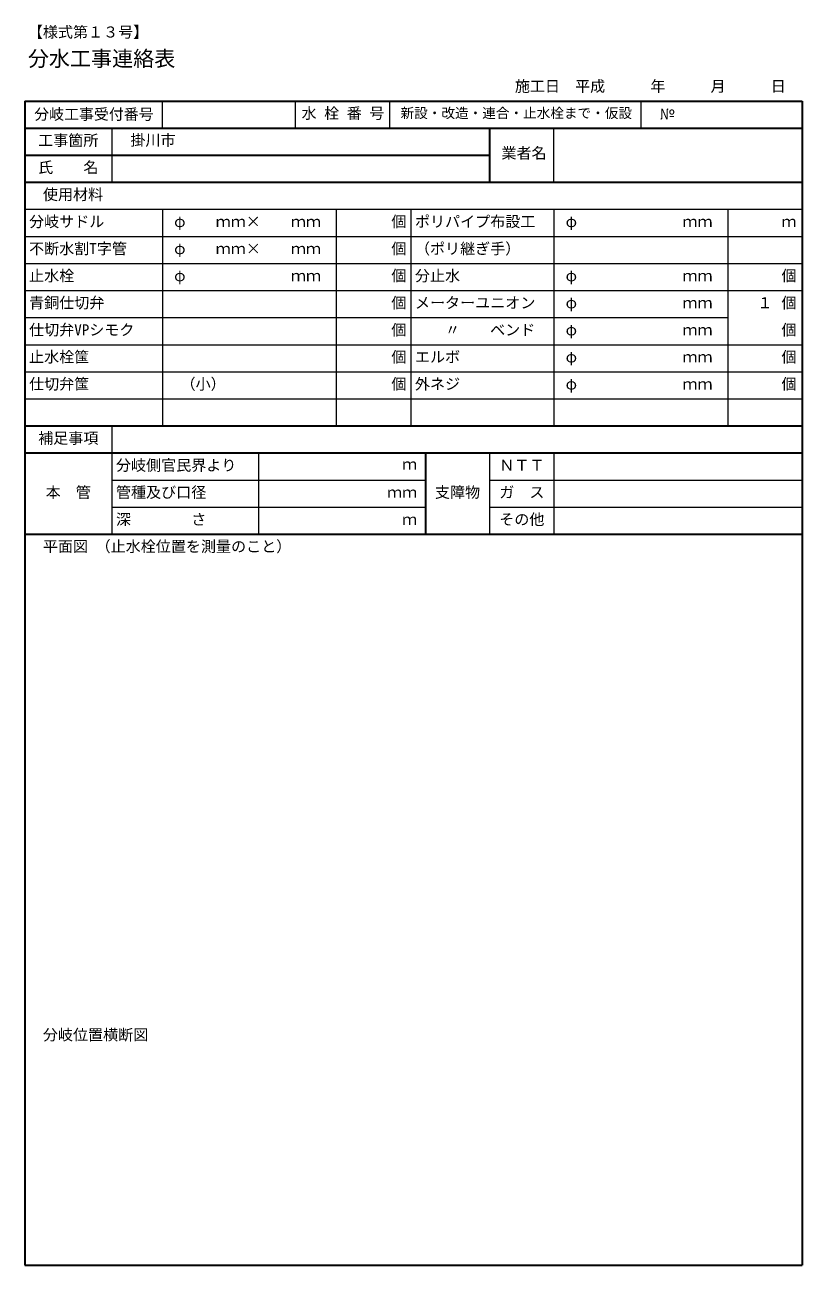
# Model space of a CAD drawing. Units: millimetres, scale not verified. Extents: x -5158 to 5123, y -8149 to 8259.
import ezdxf
from ezdxf.enums import TextEntityAlignment as Align

# ---------------------------------------------------------------- set-up
doc = ezdxf.new("R2010")
doc.units = ezdxf.units.MM
doc.header["$LTSCALE"] = 60
doc.layers.add('0-1', color=7, linetype='Continuous', lineweight=18)
doc.layers.add('1-0', color=7, linetype='Continuous', lineweight=9)
doc.styles.add('ＤＦ平成ゴシック体W5', font='')
doc.styles.add('ＭＳ 明朝', font='')
doc.styles.get('ＤＦ平成ゴシック体W5').set_extended_font_data('ＤＦ平成ゴシック体W5')
doc.styles.get('ＭＳ 明朝').set_extended_font_data('MS Mincho')

msp = doc.modelspace()

# ---------------------------------------------------------------- linework, layer by layer
at = {"layer": '0-1', "lineweight": 35}
for p, q in [((-5158.38, 7251.22), (5123.23, 7251.22)), ((-5158.38, 7251.22), (-5158.38, -8148.81)), ((5123.23, 7251.22), (5123.23, -8148.81)), ((989.7, 6893.08), (989.7, 6176.8)), ((-5158.38, 6534.94), (989.7, 6534.94)), ((-5158.38, 6176.8), (5123.23, 6176.8)), ((-5158.38, 2953.54), (5123.23, 2953.54)), ((-5158.38, 2595.4), (5123.23, 2595.4)), ((139.11, 2595.4), (139.11, 1520.98)), ((-5158.38, 1520.98), (5123.23, 1520.98)), ((-5158.38, -8148.81), (5123.23, -8148.81))]:
    msp.add_line(p, q, dxfattribs=at)
at = {"layer": '0-1'}
for p, q in [((2989.31, 7251.22), (2989.31, 6893.08)), ((-4009.34, 6893.08), (-4009.34, 6176.8)), ((-5158.38, 5818.66), (5123.23, 5818.66)), ((-3337.83, 5818.66), (-3337.83, 2953.54)), ((-1039.76, 5818.66), (-1039.76, 2953.54)), ((-54.88, 5818.66), (-54.88, 2953.54)), ((1840.28, 5818.66), (1840.28, 2953.54)), ((4138.35, 5818.66), (4138.35, 2953.54)), ((-5158.38, 5102.38), (5123.23, 5102.38)), ((-5158.38, 4027.96), (5123.23, 4027.96)), ((-5158.38, 3669.82), (5123.23, 3669.82)), ((-5158.38, 3311.68), (5123.23, 3311.68)), ((-4009.34, 2953.54), (-4009.34, 1520.98)), ((-2069.42, 2595.4), (-2069.42, 1520.98)), ((989.7, 2595.4), (989.7, 1520.98)), ((1840.28, 2595.4), (1840.28, 1520.98)), ((989.7, 2237.26), (5123.23, 2237.26)), ((-4009.34, 1879.12), (139.11, 1879.12)), ((989.7, 1879.12), (5123.23, 1879.12))]:
    msp.add_line(p, q, dxfattribs=at)
at = {"layer": '0-1', "lineweight": 35}
for points in [[(-5158.38, 6893.08), (-4009.34, 6893.08), (989.7, 6893.08)], [(989.7, 6893.08), (2989.31, 6893.08), (3427.29, 6893.08), (5123.23, 6893.08)]]:
    msp.add_lwpolyline(points, dxfattribs=at)
at = {"layer": '0-1'}
for points in [[(-5158.38, 5460.52), (-1039.76, 5460.52), (-54.88, 5460.52), (4138.35, 5460.52), (5123.23, 5460.52)], [(-5158.38, 4744.24), (-3337.83, 4744.24), (-1039.76, 4744.24), (5123.23, 4744.24)], [(-5158.38, 4386.1), (1840.28, 4386.1), (4138.35, 4386.1)], [(-4009.34, 2237.26), (-2069.42, 2237.26), (139.11, 2237.26)]]:
    msp.add_lwpolyline(points, dxfattribs=at)
at = {"layer": '1-0'}
for p, q in [((-3337.83, 6893.08), (-3337.83, 7251.22)), ((-1576.38, 6893.08), (-1576.38, 7251.22)), ((-336.65, 7251.22), (-336.65, 6893.08)), ((1840.28, 6176.8), (1840.28, 6893.08))]:
    msp.add_line(p, q, dxfattribs=at)

# ---------------------------------------------------------------- texts
at = {"layer": '0-1', "style": 'ＭＳ 明朝'}
for s, height, p in [('【様式第１３号】', 146, (-5118.58, 8047.09)), ('分水工事連絡表', 204.3, (-5118.58, 7649.15)), ('施工日\u3000平成\u3000\u3000\u3000年\u3000\u3000\u3000月\u3000\u3000\u3000日\u3000', 146, (1322.97, 7330.81)), ('分岐工事受付番号', 144.7, (-5033.6, 6960.7)), ('水 栓 番 号', 146, (-1498.21, 6972.67)), ('新設・改造・連合・止水栓まで・仮設', 132, (-188.43, 6986.29)), ('\u3000№', 146, (3038.53, 6964.56)), ('工事箇所', 146, (-4981.73, 6614.53)), ('\u3000掛川市', 146, (-3960.86, 6617.42)), ('業者名', 146, (1145.35, 6445.78)), ('氏\u3000\u3000名', 146, (-4981.79, 6256.38)), ('\u3000使用材料', 146, (-5118.58, 5898.24)), ('分岐サドル', 146, (-5101.98, 5540.1)), ('個', 146, (-311.05, 5540.1)), ('ポリパイプ布設工', 146, (1.52, 5540.1)), ('φ\u3000\u3000ｍｍ×\u3000\u3000ｍｍ', 146, (-3183.51, 5540.1)), ('φ\u3000\u3000\u3000\u3000\u3000\u3000\u3000ｍｍ', 146, (1994.67, 5540.1)), ('ｍ', 146, (4849.65, 5540.1)), ('不断水割T字管', 146, (-5101.98, 5181.96)), ('φ\u3000\u3000ｍｍ×\u3000\u3000ｍｍ', 146, (-3183.51, 5181.96)), ('個', 146, (-311.05, 5181.96)), ('（ポリ継ぎ手）', 146, (1.52, 5181.96)), ('止水栓', 146, (-5101.98, 4823.82)), ('φ\u3000\u3000\u3000\u3000\u3000\u3000\u3000ｍｍ', 146, (-3183.44, 4823.82)), ('個', 146, (-311.05, 4823.82)), ('分止水', 146, (1.52, 4823.82)), ('φ\u3000\u3000\u3000\u3000\u3000\u3000\u3000ｍｍ', 146, (1994.67, 4823.82)), ('個', 146, (4849.65, 4823.82)), ('青銅仕切弁', 146, (-5101.98, 4465.68)), ('個', 146, (-311.05, 4465.68)), ('メーターユニオン', 146, (1.52, 4465.68)), ('φ\u3000\u3000\u3000\u3000\u3000\u3000\u3000ｍｍ', 146, (1994.67, 4465.68)), ('個', 146, (4849.65, 4465.68)), ('仕切弁VPシモク', 146, (-5101.98, 4107.54)), ('個', 146, (-311.05, 4107.54)), ('    〃    ベンド', 146, (1.52, 4107.54)), ('φ\u3000\u3000\u3000\u3000\u3000\u3000\u3000ｍｍ', 146, (1994.67, 4107.54)), ('個', 146, (4849.65, 4107.54)), ('止水栓筺', 146, (-5101.98, 3749.4)), ('個', 146, (-311.05, 3749.4)), ('エルボ', 146, (1.52, 3749.4)), ('個', 146, (4849.65, 3749.4)), ('φ\u3000\u3000\u3000\u3000\u3000\u3000\u3000ｍｍ', 146, (1994.67, 3749.4)), ('仕切弁筺', 146, (-5101.98, 3391.26)), ('\u3000（小）', 146, (-3298.04, 3391.26)), ('個', 146, (-311.05, 3391.26)), ('外ネジ', 146, (1.52, 3391.26)), ('φ\u3000\u3000\u3000\u3000\u3000\u3000\u3000ｍｍ', 146, (1994.67, 3391.26)), ('個', 146, (4849.65, 3391.26)), ('補足事項', 146, (-4981.79, 2674.98)), ('分岐側官民界より', 146, (-3952.94, 2316.84)), ('ｍ', 146, (-168.78, 2330.58)), ('ＮＴＴ', 146, (1116.54, 2316.84)), ('本\u3000管', 146, (-4882.31, 1958.7)), ('管種及び口径', 146, (-3952.94, 1958.7)), ('支障物', 146, (265.96, 1958.7)), ('ガ\u3000ス', 146, (1116.54, 1958.7)), ('深\u3000\u3000\u3000\u3000さ', 146, (-3952.94, 1600.56)), ('その他', 146, (1116.54, 1600.56)), ('ｍ', 146, (-168.78, 1600.56)), ('\u3000平面図 （止水栓位置を測量のこと）', 146, (-5118.58, 1242.42)), ('\u3000分岐位置横断図', 146, (-5118.58, -5217.74))]:
    msp.add_text(s, height=height, dxfattribs=at).set_placement(p, align=Align.BOTTOM_LEFT)
at = {"layer": '1-0'}
for s, style, p in [('１', 'ＤＦ平成ゴシック体W5', (4531.24, 4465.68)), ('ｍｍ', 'ＭＳ 明朝', (-367.88, 1958.7))]:
    msp.add_text(s, height=146, dxfattribs=dict(at, style=style)).set_placement(p, align=Align.BOTTOM_LEFT)

doc.saveas('drawing.dxf')
